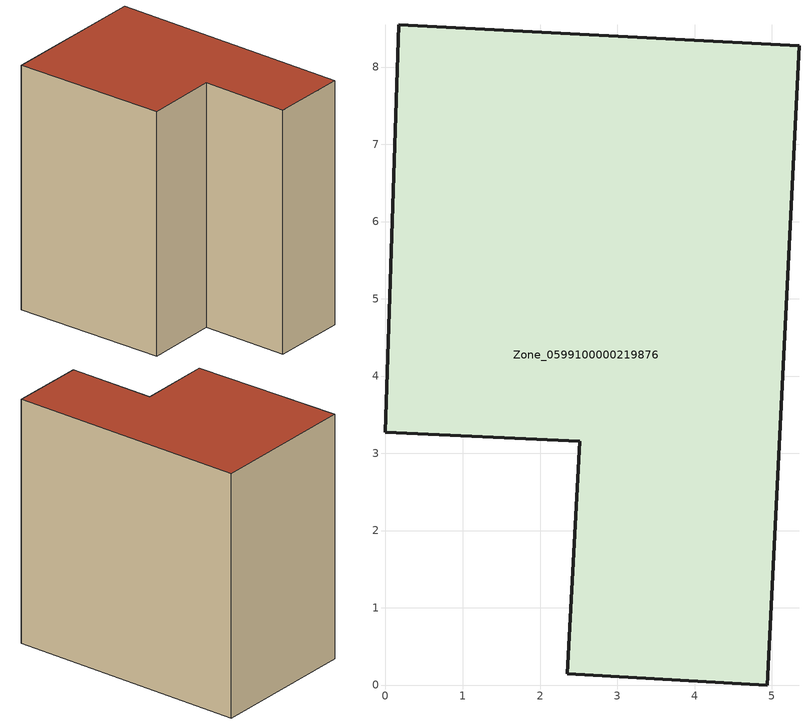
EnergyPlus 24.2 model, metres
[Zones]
Zone_0599100000219876
 floor ground (C_G): 0.17,8.54 5.35,8.28 4.94,0 2.35,0.15 2.51,3.16 0,3.27 z0.08
 wall outside (C_F): 5.35,8.28 0.17,8.54 0,3.27 2.51,3.16 2.35,0.15 4.94,0 5.35,8.28 z0.08:8.59
 roof outside (C_R): 4.94,0 5.35,8.28 0.17,8.54 0,3.27 2.51,3.16 2.35,0.15 z8.59
[BUILDING]
Pand.0599100000219876: North Axis=0; Terrain=City; Loads Convergence Tolerance Value=0.04; Temperature Convergence Tolerance Value=0.4; Solar Distribution=FullExterior; Maximum Number of Warmup Days=25; Minimum Number of Warmup Days=1
[Site:Location]
Rotterdam.The.Hague.AP_ZH_NLD Design_Conditions: Latitude=51.96; Longitude=4.45; Time Zone=1; Elevation=-4.5
[SITE:GROUNDTEMPERATURE:BUILDINGSURFACE]
18, 18, 18, 18, 18, 18, 18, 18, 18, 18, 18, 18
[MATERIAL] Thermal Absorptance=0.9; Solar Absorptance=0.7; Visible Absorptance=0.7
Name | Roughness | Thickness | Conductivity | Density | Specific Heat
G.TI.1946 | MediumSmooth | 0.15 | 1 | 540 | 1210
F.TI.1946 | Rough | 0.3 | 0.857143 | 1920 | 840
R.TI.1946 | MediumRough | 0.2 | 0.1 | 1500 | 1000
[CONSTRUCTION]
C_G: G.TI.1946
C_F: F.TI.1946
C_R: R.TI.1946
[ZONE]
Zone_0599100000219876: Type=1; Multiplier=1; Ceiling Height=Autocalculate; Volume=Autocalculate; Floor Area=autocalculate; Part of Total Floor Area=Yes
[ZONEINFILTRATION:DESIGNFLOWRATE]
Infil_Zone_0599100000219876: Zone or ZoneList or Space or SpaceList=Zone_0599100000219876; Schedule=AlwaysOn; Design Flow Rate Calculation Method=Flow/Area; Flow Rate per Floor Area=0.003; Constant Term Coefficient=1; Temperature Term Coefficient=0; Velocity Term Coefficient=0; Velocity Squared Term Coefficient=0
[HVACTEMPLATE:ZONE:IDEALLOADSAIRSYSTEM]
Zone_0599100000219876: Maximum Heating Supply Air Temperature=50; Minimum Cooling Supply Air Temperature=13; Maximum Heating Supply Air Humidity Ratio=0.0156; Minimum Cooling Supply Air Humidity Ratio=0.0077; Heating Limit=NoLimit; Cooling Limit=NoLimit; Dehumidification Control Type=ConstantSensibleHeatRatio; Cooling Sensible Heat Ratio=0.7; Dehumidification Setpoint=60; Humidification Control Type=None; Humidification Setpoint=30; Outdoor Air Method=None; Outdoor Air Flow Rate per Person=0.00944; Outdoor Air Flow Rate per Zone Floor Area=0; Outdoor Air Flow Rate per Zone=0; Demand Controlled Ventilation Type=None; Outdoor Air Economizer Type=NoEconomizer; Heat Recovery Type=None; Sensible Heat Recovery Effectiveness=0.7; Latent Heat Recovery Effectiveness=0.65
[ZONECONTROL:THERMOSTAT]
ThermostatControl_Zone_0599100000219876: Zone or ZoneList=Zone_0599100000219876; Control Type Schedule=DualSetpointControlType; Control 1=Thermostat_Zone_0599100000219876; Temperature Difference Between Cutout And Setpoint=0
[THERMOSTATSETPOINT:DUALSETPOINT]
Thermostat_Zone_0599100000219876: Heating Setpoint Temperature Schedule=HeatingSetpoint_Zone_0599100000219876; Cooling Setpoint Temperature Schedule=CoolingSetpoint_Zone_0599100000219876
[SCHEDULE:COMPACT]
HeatingSetpoint_Zone_0599100000219876: Through: 12/31, For: AllDays, Until: 24:00, 21
CoolingSetpoint_Zone_0599100000219876: Through: 12/31, For: AllDays, Until: 24:00, 24
DualSetpointControlType: Through: 12/31, For: AllDays, Until: 24:00, 4
AlwaysOn: Through: 12/31, For: AllDays, Until: 24:00, 1
